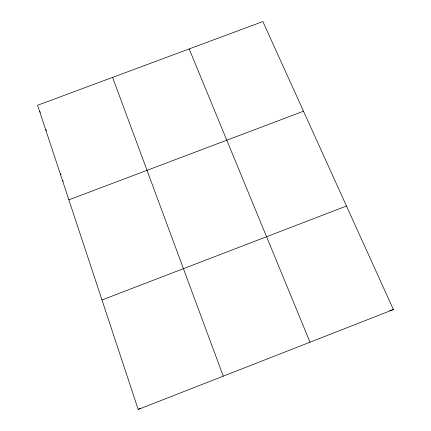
<?xml version="1.0" encoding="UTF-8"?>
<svg xmlns="http://www.w3.org/2000/svg" width="431" height="431" viewBox="0 0 431 431"><rect width="100%" height="100%" fill="white"/><g stroke="black" fill="none" stroke-linecap="round" stroke-linejoin="round"><path stroke-width="0.65" d="M138.184 409.45L393.406 309.566L262.867 21.55L37.594 105.256L138.184 409.45L140.328 408.324M101.98 299.965L346.476 206.029M68.874 199.839L303.505 111.22M389.689 310.681L393.406 309.566M62.398 180.26L63.362 181.203M60.265 173.812L61.175 174.722M45.675 129.688L46.526 130.663M39.598 111.311L40.417 112.302M189.177 48.935L310.018 342.203M112.588 77.391L223.247 376.161"/></g></svg>
